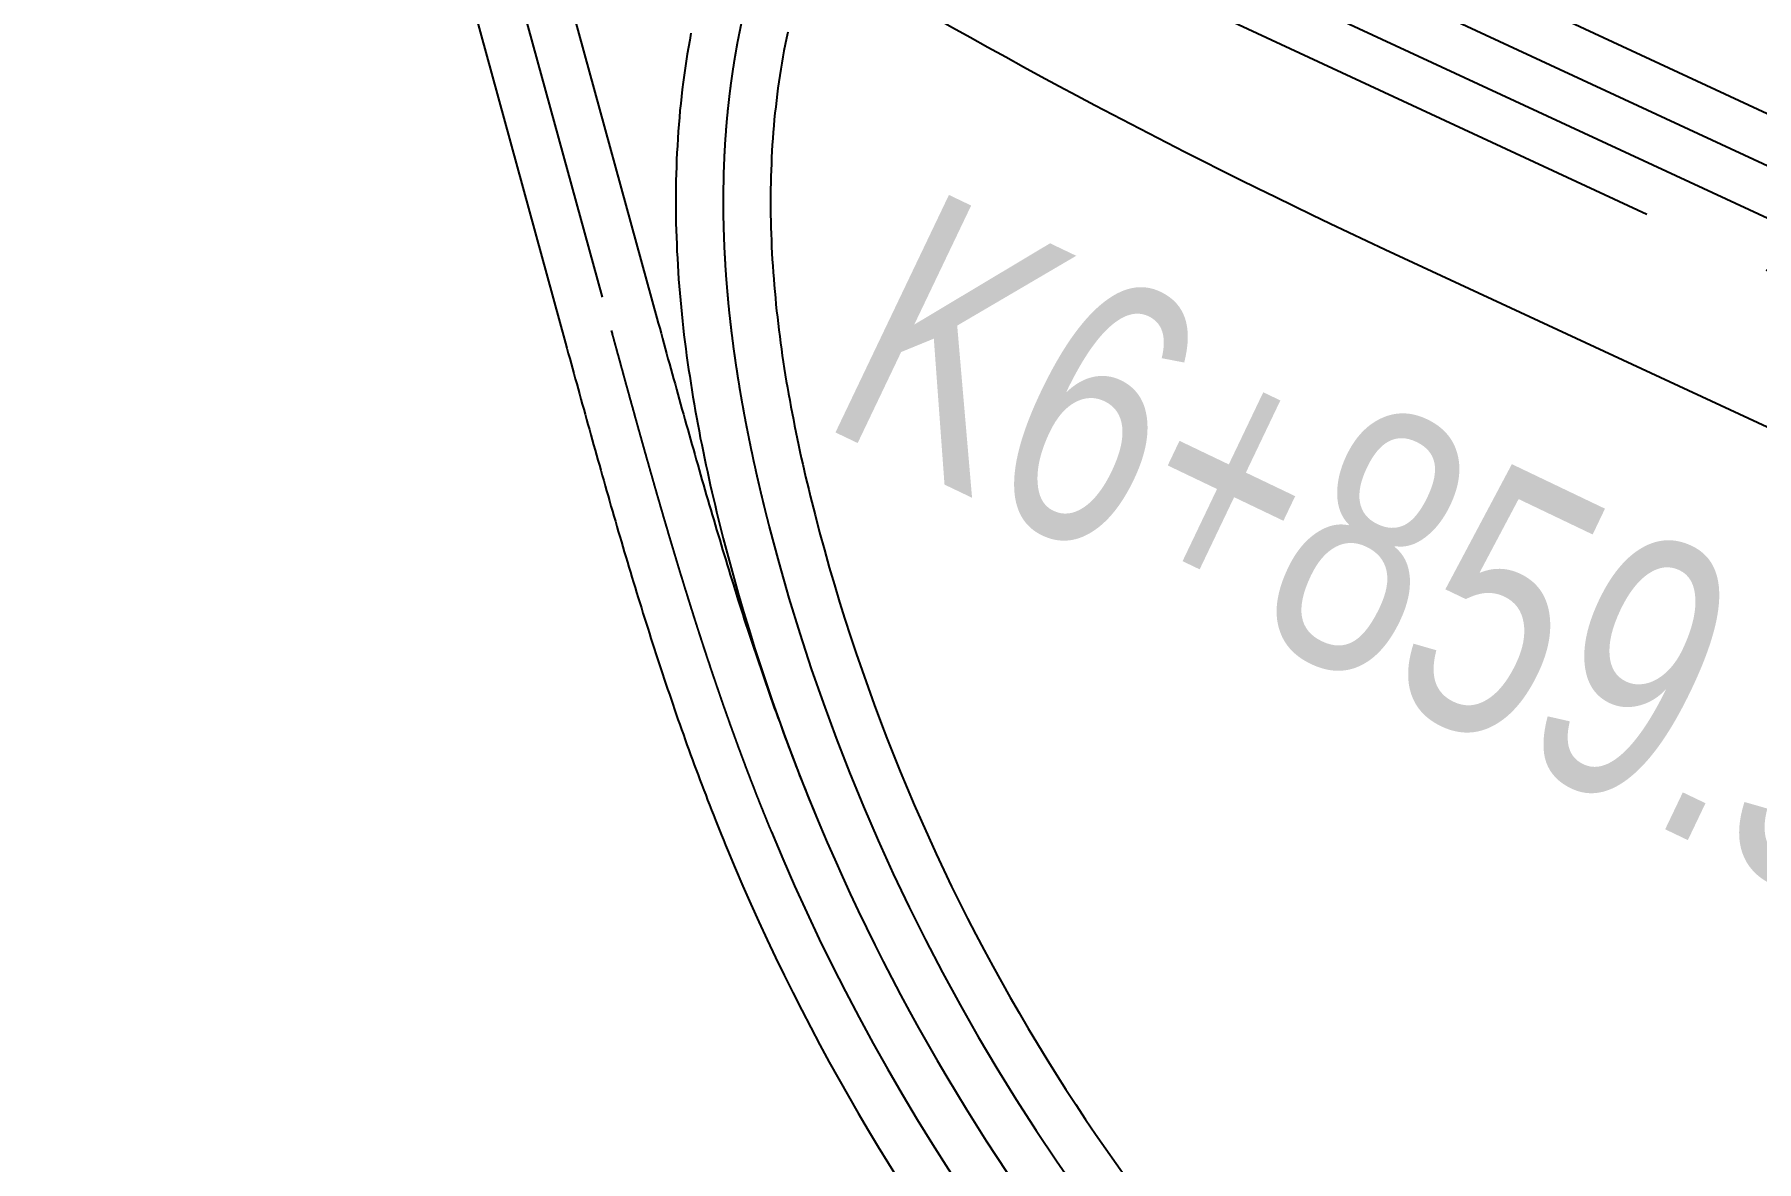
# Model space of a CAD drawing. Header units: millimetres. Extents: x 29316 to 52938, y 29851 to 35526.
# Drawn here: x 36409.1 to 36572.7, y 33172.2 to 33279.2 of the extents above; entities that cross this region are included whole.
import ezdxf
from ezdxf.enums import TextEntityAlignment as Align

# ---------------------------------------------------------------- set-up
doc = ezdxf.new("R2010")
doc.units = ezdxf.units.MM
doc.header["$MEASUREMENT"] = 0
doc.linetypes.add('CENTER2', pattern=[1.125, 0.75, -0.125, 0.125, -0.125])
for name, color, linetype in [('D-道路-车行道边线', 5, 'CONTINUOUS'), ('标注_桩号', 2, 'CONTINUOUS'), ('道路中线_A', 7, 'CONTINUOUS')]:
    doc.layers.add(name, color=color, linetype=linetype)
doc.styles.get("Standard").update_dxf_attribs({"font": 'rc9.shx', "width": 0.75, "height": 6, "bigfont": 'hztxt.shx'})

msp = doc.modelspace()

# ---------------------------------------------------------------- linework, layer by layer
at = {"layer": 'D-道路-车行道边线'}
for p, q in [((36417.74, 33436.24), (36468.2, 33252.25)), ((36515.9, 33298.54), (36642.04, 33239.9)), ((36496.15, 33297.8), (36715.4, 33195.88)), ((36537.4, 33258.77), (36734.2, 33167.29))]:
    msp.add_line(p, q, dxfattribs=at)
for points in [[(36409.06, 33433.86), (36459.52, 33249.87)], [(36471.43, 33279.31), (36471.31, 33278.64), (36471.19, 33277.98), (36471.08, 33277.31), (36470.97, 33276.64), (36470.87, 33275.98), (36470.78, 33275.31), (36470.69, 33274.64), (36470.61, 33273.97), (36470.53, 33273.3), (36470.46, 33272.63), (36470.39, 33271.96), (36470.33, 33271.3), (36470.28, 33270.63), (36470.23, 33269.96), (36470.18, 33269.29), (36470.14, 33268.62), (36470.1, 33267.95), (36470.07, 33267.28), (36470.05, 33266.61), (36470.03, 33265.94), (36470.01, 33265.27), (36470, 33264.6), (36469.99, 33263.93), (36469.99, 33263.26), (36469.99, 33262.59), (36470, 33261.93), (36470.01, 33261.26), (36470.03, 33260.59), (36470.05, 33259.93), (36470.08, 33259.26), (36470.1, 33258.59), (36470.14, 33257.93), (36470.18, 33257.27), (36470.22, 33256.6), (36470.26, 33255.94), (36470.31, 33255.28), (36470.37, 33254.61), (36470.43, 33253.95), (36470.49, 33253.29), (36470.55, 33252.63), (36470.62, 33251.97), (36470.7, 33251.31), (36470.77, 33250.66), (36470.85, 33250), (36470.94, 33249.34), (36471.02, 33248.69), (36471.11, 33248.03), (36471.21, 33247.38), (36471.31, 33246.73), (36471.41, 33246.07), (36471.51, 33245.42), (36471.62, 33244.77), (36471.73, 33244.12), (36471.84, 33243.47), (36471.96, 33242.83), (36472.08, 33242.18), (36472.2, 33241.53), (36472.32, 33240.89), (36472.45, 33240.24), (36472.58, 33239.6), (36472.71, 33238.96), (36472.85, 33238.32), (36472.99, 33237.68), (36473.13, 33237.04), (36473.27, 33236.4), (36473.42, 33235.76), (36473.57, 33235.12), (36473.72, 33234.48), (36473.87, 33233.85), (36474.02, 33233.21), (36474.18, 33232.58), (36474.34, 33231.95), (36474.5, 33231.32)], [(36480.63, 33279.4), (36480.5, 33278.82), (36480.39, 33278.23), (36480.27, 33277.64), (36480.16, 33277.05), (36480.06, 33276.46), (36479.96, 33275.87), (36479.87, 33275.28), (36479.78, 33274.69), (36479.7, 33274.09), (36479.62, 33273.5), (36479.55, 33272.9), (36479.48, 33272.31), (36479.41, 33271.71), (36479.35, 33271.11), (36479.3, 33270.51), (36479.25, 33269.91), (36479.2, 33269.31), (36479.16, 33268.71), (36479.13, 33268.1), (36479.09, 33267.5), (36479.07, 33266.9), (36479.04, 33266.29), (36479.02, 33265.69), (36479.01, 33265.09), (36479, 33264.48), (36478.99, 33263.88), (36478.99, 33263.27), (36478.99, 33262.66), (36479, 33262.06), (36479.01, 33261.45), (36479.03, 33260.84), (36479.05, 33260.24), (36479.07, 33259.63), (36479.09, 33259.02), (36479.13, 33258.41), (36479.16, 33257.8), (36479.2, 33257.2), (36479.24, 33256.59), (36479.29, 33255.98), (36479.34, 33255.37), (36479.39, 33254.76), (36479.45, 33254.16), (36479.51, 33253.55), (36479.57, 33252.94), (36479.64, 33252.33), (36479.71, 33251.72), (36479.78, 33251.12), (36479.86, 33250.51), (36479.94, 33249.9), (36480.03, 33249.29), (36480.11, 33248.68), (36480.2, 33248.08), (36480.3, 33247.47), (36480.39, 33246.86), (36480.49, 33246.26), (36480.6, 33245.65), (36480.7, 33245.04), (36480.81, 33244.44), (36480.92, 33243.83), (36481.04, 33243.22), (36481.16, 33242.62), (36481.28, 33242.01), (36481.4, 33241.41), (36481.52, 33240.8), (36481.65, 33240.2), (36481.78, 33239.59), (36481.91, 33238.99), (36482.05, 33238.38), (36482.19, 33237.78), (36482.33, 33237.18), (36482.47, 33236.57), (36482.62, 33235.97), (36482.76, 33235.36), (36482.91, 33234.76), (36483.06, 33234.16), (36483.22, 33233.55)], [(36468.2, 33252.25), (36468.33, 33251.76), (36468.46, 33251.28), (36468.59, 33250.8), (36468.73, 33250.32), (36468.86, 33249.84), (36468.99, 33249.36), (36469.12, 33248.87), (36469.25, 33248.39), (36469.39, 33247.91), (36469.52, 33247.43), (36469.65, 33246.95), (36469.78, 33246.47), (36469.92, 33245.99), (36470.05, 33245.51), (36470.18, 33245.03), (36470.32, 33244.55), (36470.45, 33244.07), (36470.58, 33243.59), (36470.72, 33243.11), (36470.85, 33242.63), (36470.99, 33242.15), (36471.12, 33241.67), (36471.25, 33241.19), (36471.39, 33240.71), (36471.52, 33240.23), (36471.66, 33239.76), (36471.8, 33239.28), (36471.93, 33238.8), (36472.07, 33238.32), (36472.2, 33237.84), (36472.34, 33237.37), (36472.48, 33236.89), (36472.62, 33236.41), (36472.75, 33235.94), (36472.89, 33235.46), (36473.03, 33234.98), (36473.17, 33234.51), (36473.31, 33234.03), (36473.45, 33233.56), (36473.59, 33233.08), (36473.73, 33232.61), (36473.87, 33232.13), (36474.01, 33231.66), (36474.16, 33231.18), (36474.3, 33230.71), (36474.44, 33230.23), (36474.59, 33229.76), (36474.73, 33229.29), (36474.87, 33228.82), (36475.02, 33228.34), (36475.17, 33227.87), (36475.31, 33227.4), (36475.46, 33226.93), (36475.61, 33226.46), (36475.75, 33225.98), (36475.9, 33225.51), (36476.05, 33225.04), (36476.2, 33224.57), (36476.35, 33224.1), (36476.5, 33223.63), (36476.66, 33223.16), (36476.81, 33222.7), (36476.96, 33222.23), (36477.12, 33221.76), (36477.27, 33221.29), (36477.43, 33220.82), (36477.58, 33220.36), (36477.74, 33219.89), (36477.9, 33219.42), (36478.06, 33218.96), (36478.22, 33218.49), (36478.38, 33218.03), (36478.54, 33217.56), (36478.7, 33217.1), (36478.86, 33216.63), (36479.03, 33216.17), (36479.19, 33215.71), (36479.35, 33215.24), (36479.52, 33214.78), (36479.69, 33214.32), (36479.86, 33213.86), (36480.02, 33213.4), (36480.19, 33212.94), (36480.36, 33212.48), (36480.54, 33212.02), (36480.71, 33211.56), (36480.88, 33211.1), (36481.06, 33210.64), (36481.23, 33210.18), (36481.41, 33209.73), (36481.58, 33209.27), (36481.76, 33208.81), (36481.94, 33208.36), (36482.12, 33207.9), (36482.3, 33207.45), (36482.48, 33207), (36482.67, 33206.54), (36482.85, 33206.09), (36483.04, 33205.64), (36483.23, 33205.18)], [(36459.52, 33249.87), (36459.65, 33249.38), (36459.78, 33248.9), (36459.91, 33248.42), (36460.05, 33247.94), (36460.18, 33247.45), (36460.31, 33246.97), (36460.44, 33246.49), (36460.58, 33246.01), (36460.71, 33245.52), (36460.84, 33245.04), (36460.98, 33244.56), (36461.11, 33244.07), (36461.24, 33243.59), (36461.38, 33243.11), (36461.51, 33242.62), (36461.64, 33242.14), (36461.78, 33241.66), (36461.91, 33241.17), (36462.05, 33240.69), (36462.18, 33240.2), (36462.32, 33239.72), (36462.45, 33239.24), (36462.59, 33238.75), (36462.73, 33238.27), (36462.86, 33237.79), (36463, 33237.3), (36463.14, 33236.82), (36463.28, 33236.33), (36463.41, 33235.85), (36463.55, 33235.37), (36463.69, 33234.88), (36463.83, 33234.4), (36463.97, 33233.91), (36464.11, 33233.43), (36464.25, 33232.95), (36464.39, 33232.46), (36464.53, 33231.98), (36464.67, 33231.5), (36464.82, 33231.01), (36464.96, 33230.53), (36465.1, 33230.04), (36465.25, 33229.56), (36465.39, 33229.08), (36465.54, 33228.59), (36465.68, 33228.11), (36465.83, 33227.63), (36465.97, 33227.14), (36466.12, 33226.66), (36466.27, 33226.18), (36466.42, 33225.69), (36466.57, 33225.21), (36466.72, 33224.73), (36466.87, 33224.24), (36467.02, 33223.76), (36467.17, 33223.28), (36467.32, 33222.79), (36467.48, 33222.31), (36467.63, 33221.83), (36467.79, 33221.35), (36467.94, 33220.87), (36468.1, 33220.38), (36468.25, 33219.9), (36468.41, 33219.42), (36468.57, 33218.94), (36468.73, 33218.46), (36468.89, 33217.97), (36469.05, 33217.49), (36469.21, 33217.01), (36469.38, 33216.53), (36469.54, 33216.05), (36469.7, 33215.57), (36469.87, 33215.09), (36470.04, 33214.61), (36470.2, 33214.13), (36470.37, 33213.65), (36470.54, 33213.17), (36470.71, 33212.69), (36470.88, 33212.21), (36471.05, 33211.73), (36471.23, 33211.25), (36471.4, 33210.78), (36471.58, 33210.3), (36471.75, 33209.82), (36471.93, 33209.34), (36472.11, 33208.86), (36472.29, 33208.39), (36472.47, 33207.91), (36472.65, 33207.43), (36472.83, 33206.96), (36473.01, 33206.48), (36473.2, 33206.01), (36473.38, 33205.53), (36473.57, 33205.06), (36473.76, 33204.58), (36473.95, 33204.11), (36474.14, 33203.63), (36474.33, 33203.16), (36474.52, 33202.69), (36474.71, 33202.21), (36474.91, 33201.75)]]:
    msp.add_lwpolyline(points, dxfattribs=at)
for centre, radius, start, end in [((36790.33, 33802.86), 600, 239.18365, 245.06776), ((36663.85, 33279.99), 186.5, 194.4177, 228.0115), ((36663.85, 33279.99), 195.5, 194.4177, 228.0115), ((36663.85, 33279.99), 204.5, 202.498, 219.1884)]:
    msp.add_arc(centre, radius, start, end, dxfattribs=at)
at = {"layer": '道路中线_A', "color": 6, "linetype": 'CENTER2', "ltscale": 100}
for p, q in [((36413.4, 33435.05), (36463.86, 33251.06)), ((36494.25, 33293.72), (36713.5, 33191.8)), ((36514, 33294.46), (36770.08, 33175.42))]:
    msp.add_line(p, q, dxfattribs=at)
at = {"layer": '道路中线_A', "color": 6, "linetype": 'CENTER2', "ltscale": 100, "flags": 128}
for points in [[(36481.11, 33294.8, -0.001472), (36480.96, 33294.48, -0.001466), (36480.81, 33294.16, -0.001461), (36480.66, 33293.84, -0.001455), (36480.51, 33293.52, -0.00145), (36480.37, 33293.2, -0.001444), (36480.23, 33292.87, -0.001438), (36480.09, 33292.55, -0.001433), (36479.95, 33292.22, -0.001427), (36479.81, 33291.89, -0.001422), (36479.68, 33291.57, -0.001416), (36479.54, 33291.24, -0.00141), (36479.41, 33290.91, -0.001405), (36479.28, 33290.58, -0.001399), (36479.16, 33290.25, -0.001393), (36479.03, 33289.92, -0.001388), (36478.91, 33289.59, -0.001382), (36478.78, 33289.26, -0.001377), (36478.66, 33288.92, -0.001371), (36478.55, 33288.59, -0.001365), (36478.43, 33288.26, -0.00136), (36478.31, 33287.92, -0.001354), (36478.2, 33287.58, -0.001348), (36478.09, 33287.25, -0.001343), (36477.98, 33286.91, -0.001337), (36477.87, 33286.57, -0.001332), (36477.77, 33286.24, -0.001326), (36477.66, 33285.9, -0.00132), (36477.56, 33285.56, -0.001315), (36477.46, 33285.22, -0.001309), (36477.36, 33284.88, -0.001303), (36477.27, 33284.54, -0.001298), (36477.17, 33284.2, -0.001292), (36477.08, 33283.86, -0.001287), (36476.99, 33283.52, -0.001281), (36476.9, 33283.17, -0.001275), (36476.81, 33282.83, -0.00127), (36476.72, 33282.49, -0.001264), (36476.64, 33282.14, -0.001259), (36476.56, 33281.8, -0.001253), (36476.48, 33281.45, -0.001247), (36476.4, 33281.11, -0.001242), (36476.32, 33280.76, -0.001236), (36476.24, 33280.42, -0.00123), (36476.17, 33280.07, -0.001225), (36476.1, 33279.73, -0.001219), (36476.03, 33279.38, -0.001214), (36475.96, 33279.03, -0.001208), (36475.89, 33278.68, -0.001202), (36475.82, 33278.34, -0.001197), (36475.76, 33277.99, -0.001191), (36475.7, 33277.64, -0.001185), (36475.64, 33277.29, -0.00118), (36475.58, 33276.94, -0.001174), (36475.52, 33276.59, -0.001169), (36475.47, 33276.24, -0.001163), (36475.41, 33275.89, -0.001157), (36475.36, 33275.54, -0.001152), (36475.31, 33275.19, -0.001146), (36475.26, 33274.84, -0.001141), (36475.21, 33274.49, -0.001135), (36475.17, 33274.14, -0.001129), (36475.12, 33273.79, -0.001124), (36475.08, 33273.44, -0.001118), (36475.04, 33273.09, -0.001112), (36475, 33272.73, -0.001107), (36474.96, 33272.38, -0.001101), (36474.92, 33272.03, -0.001096), (36474.89, 33271.68, -0.00109), (36474.85, 33271.33, -0.001084), (36474.82, 33270.97, -0.001079), (36474.79, 33270.62, -0.001073), (36474.76, 33270.27, -0.001067), (36474.74, 33269.91, -0.001062), (36474.71, 33269.56, -0.001056), (36474.68, 33269.21, -0.001051), (36474.66, 33268.86, -0.001045), (36474.64, 33268.5, -0.001039), (36474.62, 33268.15, -0.001034), (36474.6, 33267.79, -0.001028), (36474.59, 33267.44, -0.001022), (36474.57, 33267.09, -0.001017), (36474.56, 33266.73, -0.001011), (36474.54, 33266.38, -0.001006), (36474.53, 33266.03, -0.001), (36474.52, 33265.67, -0.000994), (36474.51, 33265.32, -0.000989), (36474.51, 33264.96, -0.000983), (36474.5, 33264.61, -0.000978), (36474.5, 33264.26, -0.000972), (36474.49, 33263.9, -0.000966), (36474.49, 33263.55, -0.000961), (36474.49, 33263.2, -0.000955), (36474.49, 33262.84, -0.000949), (36474.5, 33262.49, -0.000944), (36474.5, 33262.13, -0.000938), (36474.5, 33261.78, -0.000933), (36474.51, 33261.43, -0.000927), (36474.52, 33261.07, -0.000921), (36474.53, 33260.72, -0.000916), (36474.54, 33260.36, -0.00091), (36474.55, 33260.01, -0.000904), (36474.56, 33259.66, -0.000899), (36474.58, 33259.3, -0.000893), (36474.59, 33258.95, -0.000888), (36474.61, 33258.6, -0.000882), (36474.63, 33258.24, -0.000876), (36474.65, 33257.89, -0.000871), (36474.67, 33257.54, -0.000865), (36474.69, 33257.18, -0.00086), (36474.71, 33256.83, -0.000854), (36474.74, 33256.48, -0.000848), (36474.76, 33256.12, -0.000843), (36474.79, 33255.77, -0.000837), (36474.82, 33255.42, -0.000831), (36474.85, 33255.06, -0.000826), (36474.88, 33254.71, -0.00082), (36474.91, 33254.36, -0.000815), (36474.94, 33254.01, -0.000809), (36474.97, 33253.65, -0.000803), (36475.01, 33253.3, -0.000798), (36475.04, 33252.95, -0.000792), (36475.08, 33252.6, -0.000786), (36475.12, 33252.25, -0.000781), (36475.16, 33251.89, -0.000775), (36475.2, 33251.54, -0.00077), (36475.24, 33251.19, -0.000764), (36475.28, 33250.84, -0.000758), (36475.33, 33250.49, -0.000753), (36475.37, 33250.14, -0.000747), (36475.42, 33249.79, -0.000742), (36475.46, 33249.43, -0.000736), (36475.51, 33249.08, -0.00073), (36475.56, 33248.73, -0.000725), (36475.61, 33248.38, -0.000719), (36475.66, 33248.03, -0.000713), (36475.71, 33247.68, -0.000708), (36475.77, 33247.33, -0.000702), (36475.82, 33246.98, -0.000697), (36475.87, 33246.63, -0.000691), (36475.93, 33246.28, -0.000685), (36475.99, 33245.93, -0.00068), (36476.04, 33245.58, -0.000674), (36476.1, 33245.24, -0.000668), (36476.16, 33244.89, -0.000663), (36476.22, 33244.54, -0.000657), (36476.28, 33244.19, -0.000652), (36476.35, 33243.84, -0.000646), (36476.41, 33243.49, -0.00064), (36476.47, 33243.14, -0.000635), (36476.54, 33242.8, -0.000629), (36476.6, 33242.45, -0.000623), (36476.67, 33242.1, -0.000618), (36476.74, 33241.75, -0.000612), (36476.81, 33241.41, -0.000607), (36476.88, 33241.06, -0.000601), (36476.95, 33240.71, -0.000595), (36477.02, 33240.37, -0.00059), (36477.09, 33240.02, -0.000584), (36477.16, 33239.67, -0.000579), (36477.24, 33239.33, -0.000573), (36477.31, 33238.98, -0.000567), (36477.38, 33238.63, -0.000562), (36477.46, 33238.29, -0.000556), (36477.54, 33237.94, -0.00055), (36477.61, 33237.6, -0.000545), (36477.69, 33237.25, -0.000539), (36477.77, 33236.91, -0.000534), (36477.85, 33236.56, -0.000528), (36477.93, 33236.22, -0.000522), (36478.01, 33235.87, -0.000517), (36478.09, 33235.53, -0.000511), (36478.18, 33235.18, -0.000505), (36478.26, 33234.84, -0.0005), (36478.34, 33234.5, -0.000494), (36478.43, 33234.15, -0.000489), (36478.51, 33233.81, -0.000483), (36478.6, 33233.46, -0.000477), (36478.69, 33233.12, -0.000472), (36478.77, 33232.78, -0.000466), (36478.86, 33232.44)], [(36463.86, 33251.06), (36463.93, 33250.79, -0.000003), (36464, 33250.52, -0.000005), (36464.08, 33250.25, -0.000007), (36464.15, 33249.98, -0.000009), (36464.22, 33249.72, -0.000011), (36464.3, 33249.45, -0.000013), (36464.37, 33249.18, -0.000014), (36464.44, 33248.91, -0.000016), (36464.52, 33248.65, -0.000018), (36464.59, 33248.38, -0.00002), (36464.67, 33248.11, -0.000022), (36464.74, 33247.84, -0.000024), (36464.81, 33247.57, -0.000026), (36464.89, 33247.31, -0.000028), (36464.96, 33247.04, -0.00003), (36465.03, 33246.77, -0.000032), (36465.11, 33246.5, -0.000034), (36465.18, 33246.23, -0.000036), (36465.25, 33245.97, -0.000038), (36465.33, 33245.7, -0.00004), (36465.4, 33245.43, -0.000041), (36465.48, 33245.16, -0.000043), (36465.55, 33244.9, -0.000045), (36465.62, 33244.63, -0.000047), (36465.7, 33244.36, -0.000049), (36465.77, 33244.09, -0.000051), (36465.85, 33243.83, -0.000053), (36465.92, 33243.56, -0.000055), (36466, 33243.29, -0.000057), (36466.07, 33243.02, -0.000059), (36466.14, 33242.75, -0.000061), (36466.22, 33242.49, -0.000063), (36466.29, 33242.22, -0.000065), (36466.37, 33241.95, -0.000067), (36466.44, 33241.68, -0.000068), (36466.52, 33241.42, -0.00007), (36466.59, 33241.15, -0.000072), (36466.67, 33240.88, -0.000074), (36466.74, 33240.61, -0.000076), (36466.82, 33240.35, -0.000078), (36466.89, 33240.08, -0.00008), (36466.97, 33239.81, -0.000082), (36467.04, 33239.54, -0.000084), (36467.12, 33239.28, -0.000086), (36467.19, 33239.01, -0.000088), (36467.27, 33238.74, -0.00009), (36467.35, 33238.48, -0.000092), (36467.42, 33238.21, -0.000094), (36467.5, 33237.94, -0.000095), (36467.57, 33237.67, -0.000097), (36467.65, 33237.41, -0.000099), (36467.73, 33237.14, -0.000101), (36467.8, 33236.87, -0.000103), (36467.88, 33236.61, -0.000105), (36467.95, 33236.34, -0.000107), (36468.03, 33236.07, -0.000109), (36468.11, 33235.8, -0.000111), (36468.18, 33235.54, -0.000113), (36468.26, 33235.27, -0.000115), (36468.34, 33235, -0.000117), (36468.42, 33234.74, -0.000119), (36468.49, 33234.47, -0.000121), (36468.57, 33234.2, -0.000122), (36468.65, 33233.94, -0.000124), (36468.73, 33233.67, -0.000126), (36468.8, 33233.4, -0.000128), (36468.88, 33233.14, -0.00013), (36468.96, 33232.87, -0.000132), (36469.04, 33232.6, -0.000134), (36469.12, 33232.34, -0.000136), (36469.2, 33232.07, -0.000138), (36469.27, 33231.8, -0.00014), (36469.35, 33231.54, -0.000142), (36469.43, 33231.27, -0.000144), (36469.51, 33231.01, -0.000146), (36469.59, 33230.74, -0.000148), (36469.67, 33230.47, -0.000149), (36469.75, 33230.21, -0.000151), (36469.83, 33229.94, -0.000153), (36469.91, 33229.68, -0.000155), (36469.99, 33229.41, -0.000157), (36470.07, 33229.14, -0.000159), (36470.15, 33228.88, -0.000161), (36470.23, 33228.61, -0.000163), (36470.31, 33228.35, -0.000165), (36470.39, 33228.08, -0.000167), (36470.47, 33227.81, -0.000169), (36470.56, 33227.55, -0.000171), (36470.64, 33227.28, -0.000173), (36470.72, 33227.02, -0.000175), (36470.8, 33226.75, -0.000177), (36470.88, 33226.49, -0.000178), (36470.97, 33226.22, -0.00018), (36471.05, 33225.96, -0.000182), (36471.13, 33225.69, -0.000184), (36471.21, 33225.43, -0.000186), (36471.3, 33225.16, -0.000188), (36471.38, 33224.9, -0.00019), (36471.46, 33224.63, -0.000192), (36471.55, 33224.37, -0.000194), (36471.63, 33224.1, -0.000196), (36471.71, 33223.84, -0.000198), (36471.8, 33223.57, -0.0002), (36471.88, 33223.31, -0.000202), (36471.97, 33223.04, -0.000204), (36472.05, 33222.78, -0.000205), (36472.14, 33222.51, -0.000207), (36472.22, 33222.25, -0.000209), (36472.31, 33221.99, -0.000211), (36472.39, 33221.72, -0.000213), (36472.48, 33221.46, -0.000215), (36472.57, 33221.19, -0.000217), (36472.65, 33220.93, -0.000219), (36472.74, 33220.66, -0.000221), (36472.83, 33220.4, -0.000223), (36472.91, 33220.14, -0.000225), (36473, 33219.87, -0.000227), (36473.09, 33219.61, -0.000229), (36473.18, 33219.35, -0.000231), (36473.26, 33219.08, -0.000232), (36473.35, 33218.82, -0.000234), (36473.44, 33218.56, -0.000236), (36473.53, 33218.29, -0.000238), (36473.62, 33218.03, -0.00024), (36473.71, 33217.77, -0.000242), (36473.8, 33217.5, -0.000244), (36473.89, 33217.24, -0.000246), (36473.98, 33216.98, -0.000248), (36474.07, 33216.72, -0.00025), (36474.16, 33216.45, -0.000252), (36474.25, 33216.19, -0.000254), (36474.34, 33215.93, -0.000256), (36474.43, 33215.67, -0.000258), (36474.52, 33215.4, -0.000259), (36474.62, 33215.14, -0.000261), (36474.71, 33214.88, -0.000263), (36474.8, 33214.62, -0.000265), (36474.89, 33214.36, -0.000267), (36474.99, 33214.09, -0.000269), (36475.08, 33213.83, -0.000271), (36475.17, 33213.57, -0.000273), (36475.27, 33213.31, -0.000275), (36475.36, 33213.05, -0.000277), (36475.46, 33212.79, -0.000279), (36475.55, 33212.53, -0.000281), (36475.65, 33212.27, -0.000283), (36475.74, 33212, -0.000285), (36475.84, 33211.74, -0.000286), (36475.93, 33211.48, -0.000288), (36476.03, 33211.22, -0.00029), (36476.13, 33210.96, -0.000292), (36476.22, 33210.7, -0.000294), (36476.32, 33210.44, -0.000296), (36476.42, 33210.18, -0.000298), (36476.52, 33209.92, -0.0003), (36476.61, 33209.66, -0.000302), (36476.71, 33209.4, -0.000304), (36476.81, 33209.14, -0.000306), (36476.91, 33208.88, -0.000308), (36477.01, 33208.62, -0.00031), (36477.11, 33208.36, -0.000312), (36477.21, 33208.1, -0.000313), (36477.31, 33207.85, -0.000315), (36477.41, 33207.59, -0.000317), (36477.51, 33207.33, -0.000319), (36477.61, 33207.07, -0.000321), (36477.71, 33206.81, -0.000323), (36477.82, 33206.55, -0.000325), (36477.92, 33206.29, -0.000327), (36478.02, 33206.04, -0.000329), (36478.12, 33205.78, -0.000331), (36478.23, 33205.52, -0.000333), (36478.33, 33205.26, -0.000335), (36478.44, 33205, -0.000337), (36478.54, 33204.75, -0.000339), (36478.64, 33204.49, -0.00034), (36478.75, 33204.23, -0.000342), (36478.85, 33203.98, -0.000344), (36478.96, 33203.72, -0.000346), (36479.07, 33203.46)]]:
    msp.add_lwpolyline(points, format="xyb", dxfattribs=at)
at = {"layer": '道路中线_A', "color": 6, "linetype": 'CENTER2', "ltscale": 100}
for radius, start in [(191, 194.4177), (200, 202.498)]:
    msp.add_arc((36663.85, 33279.99), radius, start, 228.0115, dxfattribs=at)

# ---------------------------------------------------------------- texts
at = {"layer": '标注_桩号', "width": 0.75}
msp.add_text('K6+859.512', height=25, rotation=334.4503, dxfattribs=at).set_placement((36544.63, 33212.96), align=Align.CENTER)

doc.saveas('drawing.dxf')
